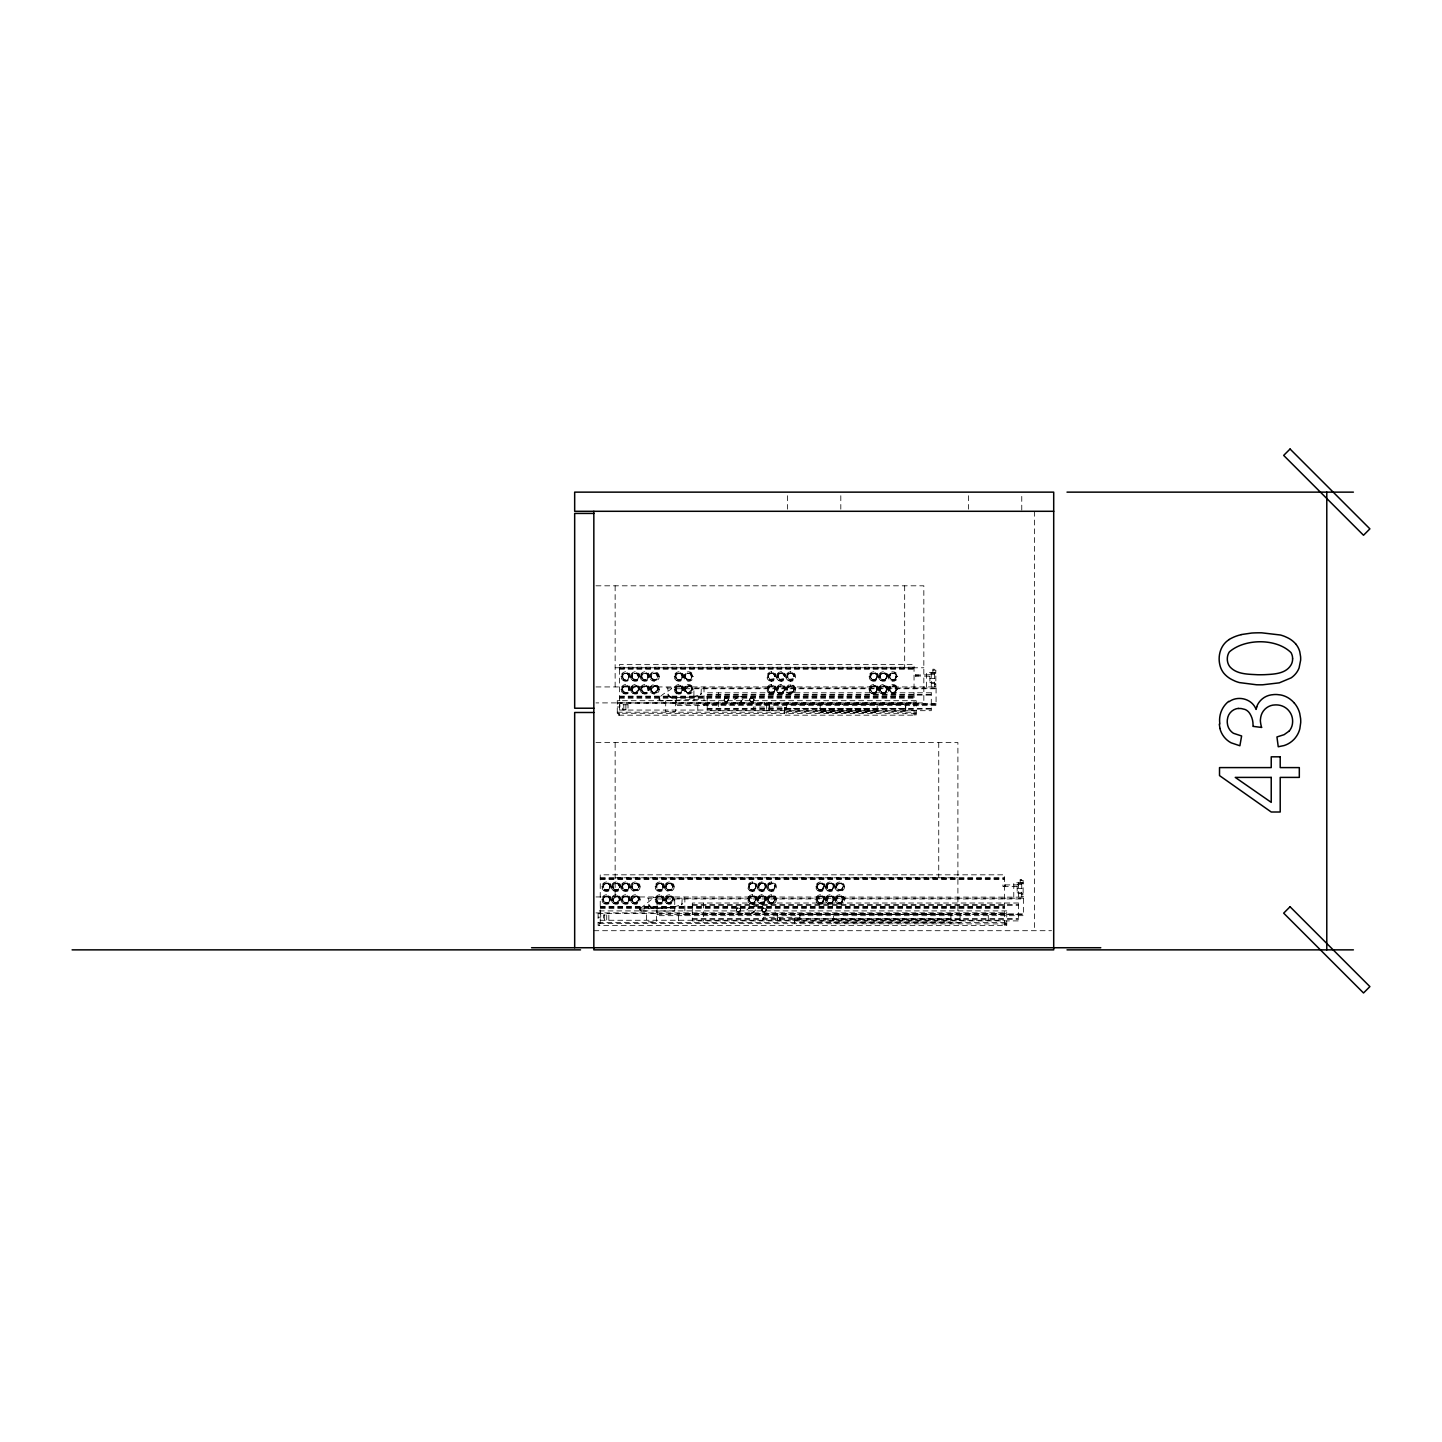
<?xml version="1.0" encoding="UTF-8"?>
<svg xmlns="http://www.w3.org/2000/svg" width="1442" height="1442" viewBox="0 0 1442 1442"><rect width="100%" height="100%" fill="white"/><g stroke="black" fill="none" stroke-linecap="round" stroke-linejoin="round"><path stroke-width="0.75" stroke-dasharray="5 3.75" d="M769.325 708.473L769.325 710.564L766.747 710.564L766.657 708.473M779.888 920.771L777.4 920.771L777.31 918.68M779.96 918.68L779.96 920.771L779.96 914.498M915.67 675.108L931.28 674.712M916.175 713.736L617.266 713.249M1002.947 884.919L1002.947 886.506M1006.75 923.943L598.106 923.475M693.908 696.846L699.406 696.648L699.406 699.19L660.815 700.884C653.659 697.477 671.81 689.817 671.395 688.699L671.395 687.203L676.226 687.203M1023.369 898.204L674.748 898.204L674.748 911.092L656.434 911.092L656.434 921.835L646.539 921.835L646.539 911.092L640.987 910.983L640.014 908.766L652.235 898.907L652.235 897.411L657.065 897.411M641.456 911.092C638.752 911.542 640.951 906.513 639.96 908.929M659.517 698.018C659.553 700.433 660.13 702.254 659.3 698.307M640.933 910.965L640.536 908.063L640.014 910.046L641.582 911.092L640.176 910.335M627.162 673.486L624.494 673.432L627.162 673.486L624.494 673.432L622.674 675.253C623.449 683.039 622.602 674.82 622.565 675.595M622.565 690.249C624.098 695.152 621.917 685.869 622.565 688.357M629 677.47L627.973 673.991L629 675.595M629 690.249C629.631 692.737 627.468 683.472 629 688.357M638.572 677.47L636.643 673.432L633.957 673.486L632.263 675.253C633.02 683.039 632.191 674.82 632.137 675.595M605.334 883.64L605.225 883.694A3.353 3.353 0 0 1 609.966 886.992A3.353 3.353 0 0 1 604.739 889.516A3.353 3.353 0 0 1 605.153 883.73L608.001 883.694L605.334 883.64L603.513 885.46C604.288 893.247 603.441 885.028 603.405 885.803M632.137 690.249C633.669 695.152 631.488 685.869 632.137 688.357M603.405 900.457C604.937 905.36 602.756 896.077 603.405 898.564M609.84 887.677C610.471 890.183 608.308 880.9 609.84 885.803M638.572 690.249C639.221 692.737 637.04 683.472 638.572 688.357M641.726 677.47C643.258 682.372 641.077 673.09 641.726 675.595M609.84 900.457C610.471 902.944 608.308 893.679 609.84 898.564M619.411 887.677C620.078 888.921 618.672 881.08 614.797 883.694L613.102 885.46C613.859 893.247 613.03 885.028 612.976 885.803M641.726 690.249C643.258 695.152 641.077 685.869 641.726 688.357M612.976 900.457C614.508 905.36 612.327 896.077 612.976 898.564M648.161 677.47C648.792 679.975 646.629 670.692 648.161 675.595M648.161 690.249C648.792 692.737 646.629 683.472 648.161 688.357M657.732 677.47L655.804 673.432L653.244 673.432L651.423 675.253C652.181 683.039 651.351 674.82 651.297 675.595M619.411 900.457C620.06 902.944 617.879 893.679 619.411 898.564M622.565 887.677C624.098 892.58 621.917 883.297 622.565 885.803M651.297 690.249C652.829 695.152 650.666 685.869 651.297 688.357M622.565 900.457C624.098 905.36 621.917 896.077 622.565 898.564M629 887.677C629.631 890.183 627.468 880.9 629 885.803M657.732 690.249C658.381 692.737 656.2 683.472 657.732 688.357M629 900.457C629.631 902.944 627.468 893.679 629 898.564M638.572 887.677C639.239 888.921 637.833 881.08 633.957 883.694L632.263 885.46C633.02 893.247 632.191 885.028 632.137 885.803M632.137 900.457C633.669 905.36 631.488 896.077 632.137 898.564M638.572 900.457C639.221 902.944 637.04 893.679 638.572 898.564M675.775 677.47C677.307 682.372 675.144 673.09 675.775 675.595M675.775 690.249C677.307 695.152 675.144 685.869 675.775 688.357M682.21 677.47C682.859 679.975 680.696 670.692 682.21 675.595M682.21 690.249C682.859 692.737 680.696 683.472 682.21 688.357M691.799 677.47L689.871 673.432L687.185 673.486L685.491 675.253C686.248 683.039 685.401 674.82 685.365 675.595M658.561 883.64L658.453 883.694A3.353 3.353 0 0 1 663.194 886.992A3.353 3.353 0 0 1 657.949 889.516A3.353 3.353 0 0 1 658.381 883.73L661.229 883.694L658.561 883.64L656.741 885.46C657.498 893.247 656.669 885.028 656.615 885.803M685.365 690.249C686.897 695.152 684.716 685.869 685.365 688.357M656.615 900.457C658.147 905.36 655.984 896.077 656.615 898.564M663.05 887.677C663.699 890.183 661.536 880.9 663.05 885.803M691.799 690.249C692.448 692.737 690.267 683.472 691.799 688.357M663.05 900.457C663.699 902.944 661.536 893.679 663.05 898.564M672.639 887.677C673.27 888.957 672.008 881.188 668.133 883.64L666.33 885.46C667.087 893.247 666.24 885.028 666.204 885.803M666.204 900.457C667.736 905.36 665.555 896.077 666.204 898.564M672.639 900.457C673.288 902.944 671.107 893.679 672.639 898.564M823.797 885.803L821.868 889.84L819.29 889.84L817.488 888.02C817.938 880.918 817.686 888.38 817.362 887.677M823.797 898.564L821.868 902.62L819.29 902.62L817.488 900.799C817.938 893.698 817.686 901.16 817.362 900.457M826.933 887.677C826.302 890.183 828.465 880.9 826.933 885.803M828.88 902.62L831.547 902.566L828.88 902.62L827.059 900.799C827.528 893.698 827.257 901.16 826.933 900.457M831.439 883.64L828.771 883.694A3.353 3.353 0 0 1 833.512 886.992A3.353 3.353 0 0 1 828.267 889.516A3.353 3.353 0 0 1 828.699 883.73C832.376 883.225 832.791 884.054 833.512 886.74L832.358 889.281L833.368 885.803M831.439 896.419L828.771 896.473A3.353 3.353 0 0 1 833.512 899.754A3.353 3.353 0 0 1 828.267 902.295A3.353 3.353 0 0 1 828.699 896.491C832.376 895.987 832.791 896.834 833.512 899.52L832.358 902.043L833.368 898.564M836.522 887.677C835.873 890.183 838.054 880.9 836.522 885.803M842.957 898.564L841.028 902.62L838.451 902.62L836.648 900.799C837.099 893.698 836.847 901.16 836.522 900.457M877.024 675.595C877.637 674.315 876.394 682.084 872.518 679.633L870.698 677.812C871.166 670.71 870.914 678.173 870.589 677.47M870.589 690.249C869.941 692.737 872.122 683.472 870.589 688.357M842.11 889.119L839.262 890.056L836.648 888.02C835.513 881.981 844.129 882.612 843.101 886.74L841.93 889.281L842.957 885.803M877.024 690.249C875.492 695.152 877.655 685.869 877.024 688.357M883.856 679.849C879.296 679.308 887.893 680.083 882.107 679.633L880.287 677.812C880.756 670.71 880.485 678.173 880.161 677.47M880.161 690.249C879.53 692.737 881.693 683.472 880.161 688.357M881.008 674.153L883.856 673.216L886.488 675.253C885.712 683.039 886.56 674.82 886.596 675.595M886.596 690.249C885.064 695.152 887.245 685.869 886.596 688.357M896.185 675.595C896.816 674.315 895.554 682.084 891.679 679.633L889.858 677.812C890.327 670.71 890.075 678.173 889.75 677.47M889.75 690.249C889.101 692.737 891.282 683.472 889.75 688.357M896.185 690.249C894.653 695.152 896.816 685.869 896.185 688.357M659.066 699.352L659.697 697.856L660.021 700.722M624.494 692.394C631.073 692.989 619.862 692.863 622.674 688.014L624.494 686.212L627.162 686.248M627.054 686.212L628.874 688.014L628.874 690.592L627.054 692.394L624.386 692.358M632.011 689.312L635.363 685.959L637.725 686.933L638.716 689.312L635.363 692.665L632.984 691.673L632.011 689.312L629.127 689.312A3.353 3.353 0 0 1 624.098 692.214A3.353 3.353 0 0 1 624.098 686.392A3.353 3.353 0 0 1 629.127 689.312M643.655 679.633C650.234 680.227 639.022 680.101 641.834 675.253L643.655 673.432L646.322 673.486M643.655 692.394C650.234 692.989 639.022 692.863 641.834 688.014L643.655 686.212L646.322 686.248M605.334 902.62C612.039 903.215 600.575 903.071 603.513 898.24L605.334 896.419L608.001 896.473L605.225 896.473A3.353 3.353 0 0 0 604.739 902.295A3.353 3.353 0 0 0 609.966 899.754A3.353 3.353 0 0 0 605.153 896.491L605.334 896.419M646.214 673.432L648.035 675.253L648.035 677.812L646.214 679.633L643.547 679.579M646.214 686.212L648.035 688.014L648.035 690.592L646.214 692.394L643.547 692.358M607.893 883.64L609.714 885.46L609.714 888.02L607.893 889.84L605.225 889.786L607.893 889.84M651.171 689.312L654.524 685.959L656.885 686.933L657.876 689.312L654.524 692.665L652.144 691.673L651.171 689.312L648.287 689.312A3.353 3.353 0 0 1 643.258 692.214A3.353 3.353 0 0 1 643.258 686.392A3.353 3.353 0 0 1 648.287 689.312M607.893 896.419L609.966 899.52L607.893 902.62M612.85 899.52L616.203 896.167L618.564 897.14L619.555 899.52L616.203 902.872L613.823 901.881L612.85 899.52L609.966 899.52M619.411 885.803L618.384 884.198L619.555 886.74L617.482 889.84L613.823 889.119M624.494 889.84C631.199 890.435 619.736 890.309 622.674 885.46L624.494 883.64L627.162 883.694L624.386 883.694A3.353 3.353 0 0 0 623.899 889.516A3.353 3.353 0 0 0 629.127 886.992A3.353 3.353 0 0 0 624.314 883.73L627.162 883.694M624.494 902.62C631.073 903.215 619.862 903.089 622.674 898.24L624.494 896.419L627.162 896.473L624.386 896.473A3.353 3.353 0 0 0 623.899 902.295A3.353 3.353 0 0 0 629.127 899.754A3.353 3.353 0 0 0 624.314 896.491L627.162 896.473M627.054 883.64L629.127 886.74L627.054 889.84M627.054 896.419L628.874 898.24L628.874 900.799L627.054 902.62L624.386 902.566M677.722 679.633C684.283 680.227 673.09 680.101 675.901 675.253L677.722 673.432L680.39 673.486L677.614 673.486A3.353 3.353 0 0 0 677.109 679.308A3.353 3.353 0 0 0 682.354 676.785A3.353 3.353 0 0 0 677.542 673.504L680.39 673.486M632.011 899.52L635.363 896.167L637.725 897.14L638.716 899.52L635.363 902.872L632.984 901.881L632.011 899.52L629.127 899.52M677.722 692.394C684.283 692.989 673.09 692.863 675.901 688.014L677.722 686.212L680.39 686.248L677.614 686.248A3.353 3.353 0 0 0 677.109 692.07A3.353 3.353 0 0 0 682.354 689.546A3.353 3.353 0 0 0 677.542 686.284L680.39 686.248M638.572 885.803L637.544 884.198L638.716 886.74L636.643 889.84L632.984 889.119M680.282 673.432L682.102 675.253L682.102 677.812L680.282 679.633L677.614 679.579M680.282 686.212L682.102 688.014L682.102 690.592L680.282 692.394L677.614 692.358M685.22 689.312L688.573 685.959L690.952 686.933L691.944 689.312L688.573 692.665L686.212 691.673L685.22 689.312L682.354 689.312M658.561 902.62C665.249 903.215 653.803 903.071 656.741 898.24L658.561 896.419L661.229 896.473L658.453 896.473A3.353 3.353 0 0 0 657.949 902.295A3.353 3.353 0 0 0 663.194 899.754A3.353 3.353 0 0 0 658.381 896.491L658.561 896.419M661.121 883.64L662.941 885.46L662.941 888.02L661.121 889.84L658.453 889.786L661.121 889.84M661.121 896.419L663.194 899.52L661.121 902.62M666.06 899.52L669.412 896.167L671.792 897.14L672.783 899.52L669.412 902.872L667.051 901.881L666.06 899.52L663.194 899.52M672.639 885.803L671.612 884.198L672.783 886.74L670.71 889.84L667.051 889.119M818.209 884.379L820.57 883.387L822.949 884.379L823.941 886.74L822.949 889.119M818.209 897.14L820.57 896.167L822.949 897.14L823.941 899.52L822.949 901.881M828.88 889.84L831.547 889.786L828.88 889.84L827.059 888.02L827.059 885.46L828.88 883.64M870.445 689.312L871.437 686.933L873.798 685.959L877.151 689.312L876.177 691.673L873.798 692.665L869.021 689.312M871.437 674.153L875.078 673.432L876.898 675.253L876.177 678.894M882.901 692.629C881.206 691.944 887.136 692.971 882.107 692.394L880.287 690.592C877.349 685.743 888.795 685.617 882.107 686.212M837.369 897.14L839.731 896.167L842.11 897.14L843.101 899.52L842.11 901.881M884.667 686.212L886.74 689.312L884.667 692.394M891.679 692.394L889.858 690.592C888.164 686.716 894.437 683.923 896.059 688.014C899.195 692.755 887.407 693.079 894.364 692.358M892.49 673.216C896.978 673.702 888.488 672.981 894.238 673.432L896.059 675.253L895.338 678.894M725.11 697.928C729.814 698.541 726.209 696.594 724.299 698.901L724.767 701.209L727.417 701.497M724.767 701.209L727.074 701.677L728.39 699.712L727.777 698.198M750.669 697.928C755.356 698.541 751.769 696.594 749.84 698.901L750.309 701.209L752.958 701.497M750.309 701.209L752.634 701.677L753.95 699.712L753.319 698.198M768.568 687.906L768.514 690.592C768.694 694.99 776.859 690.376 772.552 692.52M740.106 908.532L737.691 907.955L736.375 909.92L737.349 911.705L739.656 911.705M784.25 690.7L784.286 688.014C784.106 683.634 775.958 688.231 780.248 686.086M737.006 911.434L739.313 911.885L740.629 909.92L739.313 907.955L737.349 908.136M749.407 885.352L749.353 888.02C749.534 892.418 757.699 887.821 753.391 889.966M749.407 898.114L749.353 900.799L751.174 902.62L754.977 901.719L753.391 902.728M755.5 888.128L755.554 885.46C755.374 881.062 747.208 885.658 751.498 883.531M758.979 885.352L758.943 888.02C759.105 892.418 767.27 887.821 762.98 889.966M765.089 888.128L765.125 885.46C764.945 881.062 756.798 885.658 761.088 883.531M762.548 911.434L764.873 911.885C768.496 910.208 763.773 905.468 762.079 909.109L762.548 911.434L765.197 911.705M768.568 885.352L768.514 888.02C768.694 892.418 776.859 887.821 772.552 889.966M768.568 898.114L768.514 900.799L770.334 902.62L774.138 901.719L772.552 902.728M766.026 910.731L766.026 909.109M639.924 909.704L640.068 908.658M724.335 698.829L724.335 700.596M728.228 700.524L728.228 698.901M749.876 698.829L749.876 700.596M753.787 700.524L753.787 698.901M736.574 909.037L736.574 910.803M740.467 910.731L740.467 909.109M762.115 909.037L762.115 910.803M627.054 673.432L629.127 676.532C626.946 681.868 626.333 679.272 624.386 679.579M638.572 675.595L637.544 673.991L638.716 676.532L636.643 679.633L632.984 678.894M657.732 675.595L656.723 673.991L657.876 676.532L655.804 679.633L652.144 678.894M691.799 675.595L690.772 673.991L691.944 676.532L689.871 679.633L686.212 678.894M870.589 675.595L871.599 673.991M877.024 677.47L875.997 679.074M880.161 675.595L881.188 673.991M886.596 677.47L885.586 679.074M889.75 675.595L890.759 673.991M896.185 677.47L895.158 679.074M817.362 885.803L818.389 884.198M817.362 898.564L818.389 896.978M823.797 887.677L822.769 889.281M823.797 900.457L822.769 902.043M826.933 898.564L827.96 896.978M833.368 887.677L832.358 889.281M833.368 900.457L832.358 902.043M836.522 898.564L837.55 896.978M842.957 887.677L841.93 889.281M842.957 900.457L841.93 902.043M738.484 696.558L734.591 699.694L733.275 703.57M739.602 702.849L745.262 696.648L737.943 696.702M750.723 906.784L746.83 909.902L745.514 913.777M753.733 911.975L752.868 912.678L755.716 909.938L757.05 906.063L750.399 906.856M768.514 688.014C768.442 685.166 774.534 686.482 772.552 686.086M784.286 690.592L782.141 692.52L779.383 692.124A3.353 3.353 0 0 1 779.617 686.338A3.353 3.353 0 0 1 784.538 689.42A3.353 3.353 0 0 1 779.419 692.142L780.248 692.52M749.353 885.46C749.245 882.612 755.5 884.036 753.391 883.531M755.554 888.02L753.733 889.84L750.633 889.57A3.353 3.353 0 0 1 750.885 883.784A3.353 3.353 0 0 1 755.806 886.866A3.353 3.353 0 0 1 750.669 889.588L751.498 889.966M749.353 898.24C749.281 895.374 755.374 896.708 753.391 896.293M758.943 885.46C758.834 882.612 765.089 884.036 762.98 883.531M765.125 888.02L763.323 889.84L760.222 889.57A3.353 3.353 0 0 1 760.457 883.784A3.353 3.353 0 0 1 765.378 886.866A3.353 3.353 0 0 1 760.258 889.588L761.088 889.966M768.514 885.46C768.442 882.612 774.534 883.928 772.552 883.531M768.514 898.24C768.442 895.374 774.534 896.708 772.552 896.293M640.536 908.063L640.789 909.091L674.748 907.595M753.553 912.155L751.841 913.056M1021.747 896.852L1023.135 896.852M890.597 674.153L891.679 673.432M884.667 679.633L885.748 678.894M831.439 889.84L832.539 889.119M827.78 897.14L828.88 896.419M831.439 902.62L832.539 901.881M736.826 703.57L737.98 702.903M749.065 913.777L752.382 912.93M762.908 908.136L765.558 908.424M770.659 673.306C765.828 674.856 775.021 672.657 772.552 673.306M780.248 673.306C775.417 674.856 784.592 672.657 782.141 673.306M772.552 679.741L774.138 678.731L769.794 679.344A3.353 3.353 0 0 1 770.046 673.576A3.353 3.353 0 0 1 774.967 676.659C773.435 671.954 778.085 680.173 770.334 679.633L768.262 676.532L768.568 675.144L768.568 677.92L768.514 675.253L770.334 673.432L772.894 673.432L774.967 676.532A3.353 3.353 0 0 1 769.83 679.38L770.659 679.741M789.819 673.306C785.007 674.856 794.182 672.657 791.712 673.306M782.141 679.741L783.727 678.731L779.383 679.344A3.353 3.353 0 0 1 779.617 673.576A3.353 3.353 0 0 1 784.538 676.659C783.006 671.954 787.674 680.173 779.906 679.633L777.833 676.532L778.139 675.144L778.139 677.92L778.103 675.253L779.906 673.432L782.483 673.432L784.538 676.532A3.353 3.353 0 0 1 779.419 679.38L780.248 679.741M770.659 686.086L769.073 687.113L772.894 686.212L774.931 689.781L774.66 690.7L774.66 687.906L773.975 691.673L769.794 692.124A3.353 3.353 0 0 1 770.046 686.338A3.353 3.353 0 0 1 774.967 689.42A3.353 3.353 0 0 1 769.83 692.142L770.659 692.52M791.712 679.741L793.298 678.731L788.954 679.344A3.353 3.353 0 0 1 789.207 673.576A3.353 3.353 0 0 1 794.127 676.659C792.595 671.954 797.246 680.173 789.495 679.633L787.422 676.532L787.729 675.144L787.729 677.92L787.674 675.253L789.495 673.432L792.055 673.432L794.127 676.532A3.353 3.353 0 0 1 788.99 679.38L789.819 679.741M789.819 686.086C785.007 687.636 794.182 685.419 791.712 686.086M782.141 692.52L783.727 691.493L781.185 692.665L778.103 690.592C777.472 689.925 777.833 685.383 782.141 686.086M791.712 692.52L793.298 691.493L788.954 692.124A3.353 3.353 0 0 1 789.207 686.338A3.353 3.353 0 0 1 794.127 689.42A3.353 3.353 0 0 1 788.99 692.142L789.819 692.52M770.659 883.531L769.073 884.541L772.894 883.64L774.931 887.227L774.66 888.128L774.66 885.352L773.975 889.119L769.794 889.57A3.353 3.353 0 0 1 770.046 883.784A3.353 3.353 0 0 1 774.967 886.866A3.353 3.353 0 0 1 769.83 889.588L770.659 889.966M751.498 896.293L749.912 897.321L753.733 896.419L755.77 899.988L753.733 902.62L750.633 902.332A3.353 3.353 0 0 1 750.885 896.545A3.353 3.353 0 0 1 755.806 899.646A3.353 3.353 0 0 1 750.669 902.35L751.498 902.728M761.088 896.293C756.257 897.843 765.432 895.626 762.98 896.293M770.659 896.293L769.073 897.321L772.894 896.419L774.931 899.988L772.894 902.62L769.794 902.332A3.353 3.353 0 0 1 770.046 896.545A3.353 3.353 0 0 1 774.967 899.646A3.353 3.353 0 0 1 769.83 902.35L770.659 902.728M762.98 902.728L764.566 901.719L760.222 902.332A3.353 3.353 0 0 1 760.457 896.545A3.353 3.353 0 0 1 765.378 899.646A3.353 3.353 0 0 1 760.258 902.35L761.088 902.728M636.643 679.633L633.957 679.579L635.832 679.849M653.118 673.486L655.912 673.486L654.037 673.216M687.185 686.248L689.979 686.248L688.104 685.977M872.41 673.486L875.204 673.486L873.329 673.216M881.999 673.486L884.667 673.432M872.41 686.248L875.204 686.248L873.329 685.977M875.078 692.394L872.41 692.358L873.329 692.629M891.679 686.212L894.364 686.248L892.49 685.977M617.482 889.84L614.797 889.786L616.671 890.056M614.797 896.473L617.591 896.473L615.716 896.203M636.643 889.84L633.957 889.786L635.832 890.056M617.482 902.62L614.797 902.566L616.671 902.836M667.952 883.73A3.353 3.353 0 0 1 672.765 886.992A3.353 3.353 0 0 1 667.538 889.516A3.353 3.353 0 0 1 667.952 883.73L670.818 883.694L668.944 883.423M670.71 889.84L668.025 889.786L669.899 890.056M667.952 896.491A3.353 3.353 0 0 1 672.765 899.754A3.353 3.353 0 0 1 667.538 902.295A3.353 3.353 0 0 1 667.952 896.491L670.818 896.473L668.944 896.203M670.71 902.62L668.025 902.566L669.899 902.836M819.182 883.694L821.976 883.694L820.101 883.423M838.271 883.73A3.353 3.353 0 0 1 843.083 886.992A3.353 3.353 0 0 1 837.856 889.516A3.353 3.353 0 0 1 838.271 883.73L841.137 883.694L839.262 883.423M819.182 896.473L821.976 896.473L820.101 896.203M838.271 896.491A3.353 3.353 0 0 1 843.083 899.754A3.353 3.353 0 0 1 837.856 902.295A3.353 3.353 0 0 1 838.271 896.491L841.137 896.473L839.262 896.203M740.125 702.705L739.043 702.903A3.19 3.19 0 0 0 741.801 701.299M875.204 679.579L872.41 679.579L874.285 679.849M894.364 679.579L891.679 679.633M821.976 889.786L819.182 889.786L821.057 890.056M841.137 889.786L838.343 889.786L840.217 890.056M821.976 902.566L819.182 902.566L821.057 902.836M841.137 902.566L838.343 902.566L840.217 902.836M790.775 685.959C784.646 689.564 788.558 688.537 787.674 690.592L789.495 692.394L792.055 692.394L793.875 690.592L793.821 687.906L793.821 690.7L793.875 688.014L790.775 685.959L790.775 684.517M762.025 896.167C755.914 899.772 759.826 898.745 758.943 900.799L760.745 902.62L763.323 902.62L765.125 900.799L765.089 898.114L765.089 900.908L765.125 898.24L762.025 896.167L762.025 894.743M1021.747 880.413L1023.135 880.413L1023.135 896.87M785.584 707.589L784.52 707.625L786.647 707.625M786.647 709.68L784.52 709.68M799.95 919.888L794.524 919.888M846.202 704.471L905.774 704.237L786.647 704.237M848.671 712.582L820.192 712.672L877.151 712.672M875.438 914.679L950.909 914.444L799.95 914.444M820.192 709.248L877.151 709.248M595.979 585.812L923.835 585.812L923.835 702.903L595.979 702.903M619.393 667.213L914.048 667.213M615.139 667.772L923.835 667.772M619.393 668.187L914.048 668.187M619.393 668.601L914.048 668.601M619.393 669.25L914.048 669.25M932.884 670.224L935.84 670.169L935.84 686.662L934.47 686.662M934.47 672.296L935.84 672.296M934.47 672.567L926.503 672.567L926.503 686.933M882.901 673.216L884.775 673.486M935.84 673.36L929.892 673.36L929.892 683.472L935.84 683.472M929.892 674.243L934.47 674.243M915.67 675.901L931.28 676.298M620.997 676.532L622.421 676.532M629.127 676.532A3.353 3.353 0 0 0 624.098 673.63A3.353 3.353 0 0 0 624.098 679.434A3.353 3.353 0 0 0 629.127 676.532L632.011 676.532M638.716 676.532A3.353 3.353 0 0 0 633.687 673.63A3.353 3.353 0 0 0 633.687 679.434A3.353 3.353 0 0 0 638.716 676.532L641.582 676.532M648.287 676.532A3.353 3.353 0 0 0 643.258 673.63A3.353 3.353 0 0 0 643.258 679.434A3.353 3.353 0 0 0 648.287 676.532L651.171 676.532M657.876 676.532L659.3 676.532A4.777 4.777 0 0 1 652.126 680.678A4.777 4.777 0 0 1 652.126 672.387A4.777 4.777 0 0 1 659.3 676.532M674.225 676.532L675.649 676.532M682.354 676.532L685.22 676.532M691.944 676.532A3.353 3.353 0 0 0 686.897 673.63A3.353 3.353 0 0 0 686.897 679.434A3.353 3.353 0 0 0 691.944 676.532L693.368 676.532A4.777 4.777 0 0 0 686.194 672.387A4.777 4.777 0 0 0 686.194 680.678A4.777 4.777 0 0 0 693.368 676.532M869.021 676.532L870.445 676.532M877.151 676.532A3.353 3.353 0 0 0 872.122 673.63A3.353 3.353 0 0 0 872.122 679.434A3.353 3.353 0 0 0 877.151 676.532L880.035 676.532M886.74 676.532A3.353 3.353 0 0 0 881.711 673.63A3.353 3.353 0 0 0 881.711 679.434A3.353 3.353 0 0 0 886.74 676.532L889.606 676.532M896.311 676.532A3.353 3.353 0 0 0 891.282 673.63A3.353 3.353 0 0 0 891.282 679.434A3.353 3.353 0 0 0 896.311 676.532L897.735 676.532A4.795 4.795 0 0 0 890.723 672.296A4.795 4.795 0 0 0 890.417 680.588A4.795 4.795 0 0 0 897.753 676.713M929.892 678.425L935.84 678.425M893.445 679.849L891.571 679.579M929.892 682.607L934.47 682.607M934.47 684.535L935.84 684.535M882.901 685.977L884.775 686.248M595.979 686.933L936.074 686.933L936.074 705.462L676.226 705.462L676.226 686.933M671.395 687.996L666.763 687.996L666.763 686.933M936.074 687.996L693.908 687.996L693.908 700.884M676.226 688.753L936.074 688.753M620.979 689.312L622.421 689.312M638.716 689.312A3.353 3.353 0 0 0 633.687 686.392A3.353 3.353 0 0 0 633.687 692.214A3.353 3.353 0 0 0 638.716 689.312L641.582 689.312M657.876 689.312L659.3 689.312A4.795 4.795 0 0 1 652.126 693.458A4.795 4.795 0 0 1 652.126 685.148A4.795 4.795 0 0 1 659.3 689.312M674.207 689.312L675.649 689.312M691.944 689.312A3.353 3.353 0 0 0 686.897 686.392A3.353 3.353 0 0 0 686.897 692.214A3.353 3.353 0 0 0 691.944 689.312L693.368 689.312A4.777 4.777 0 0 0 686.194 685.166A4.777 4.777 0 0 0 686.194 693.44A4.777 4.777 0 0 0 693.368 689.312M775.652 689.312A4.038 4.038 0 0 0 769.595 685.797A4.038 4.038 0 0 0 769.595 692.809A4.038 4.038 0 0 0 775.652 689.312L777.148 689.312M785.241 689.312L786.737 689.312M794.812 689.312A4.038 4.038 0 0 0 788.756 685.797A4.038 4.038 0 0 0 788.756 692.809A4.038 4.038 0 0 0 794.812 689.312L795.569 689.312A4.795 4.795 0 0 0 788.377 685.148A4.795 4.795 0 0 0 788.377 693.458A4.795 4.795 0 0 0 795.569 689.312M877.151 689.312A3.353 3.353 0 0 0 872.122 686.392A3.353 3.353 0 0 0 872.122 692.214A3.353 3.353 0 0 0 877.151 689.312L880.035 689.312M886.74 689.312A3.353 3.353 0 0 0 881.711 686.392A3.353 3.353 0 0 0 881.711 692.214A3.353 3.353 0 0 0 886.74 689.312L889.606 689.312M896.311 689.312A3.353 3.353 0 0 0 891.282 686.392A3.353 3.353 0 0 0 891.282 692.214A3.353 3.353 0 0 0 896.311 689.312L897.753 689.312A4.795 4.795 0 0 1 890.561 693.458A4.795 4.795 0 0 1 890.561 685.148A4.795 4.795 0 0 1 897.753 689.312M707.211 694.395L931.28 694.395M707.211 695.134L931.28 695.134M619.393 696.162L914.048 696.162M619.393 696.81L914.048 696.81M619.393 697.225L914.048 697.225M667.97 694.738L672.08 697.892L692.124 697.045L701.01 694.341L701.353 687.996M619.393 698.198L914.048 698.198M617.266 702.615L916.175 702.615M617.266 703.354L916.175 703.354M704.02 703.642L936.074 703.642M676.226 704.147L936.074 704.147M704.02 704.399L936.074 704.399M617.266 706.977L619.916 706.977L619.916 700.704M707.211 708.364L931.28 708.364M784.52 708.653L905.774 708.653M707.211 709.122L931.28 709.122M619.393 710.059L914.048 710.059M820.192 710.96L877.151 710.96M786.647 711.627L905.774 711.627M617.266 712.186L916.175 712.186M595.979 742.576L957.903 742.576L957.903 912.894M600.232 877.421L1004.623 877.421M615.139 877.781L957.903 877.781M600.232 878.394L1004.623 878.394M600.232 878.809L1004.623 878.809M600.232 879.458L1004.623 879.458M1020.179 880.431L1021.747 880.431M1021.747 882.504L1023.135 882.504M1021.747 882.774L1013.78 882.774L1013.78 897.14M606.145 883.423L608.001 883.694M659.355 883.423L661.229 883.694M829.691 883.423L831.547 883.694M1023.135 883.567L1017.169 883.567L1017.169 893.679L1023.135 893.679M1017.169 884.451L1021.747 884.451M1018.575 884.919L1002.983 884.919L1002.983 886.506L1018.575 886.506M601.837 886.74L603.261 886.74M609.966 886.74L612.85 886.74M619.555 886.74L622.421 886.74M629.127 886.74L632.011 886.74M638.716 886.74L640.14 886.74A4.795 4.795 0 0 0 633.11 882.504A4.795 4.795 0 0 0 632.804 890.795A4.795 4.795 0 0 0 640.14 886.92M655.065 886.74L656.489 886.74M663.194 886.74L666.06 886.74M672.783 886.74L674.207 886.74A4.795 4.795 0 0 0 667.177 882.504A4.795 4.795 0 0 0 666.871 890.795A4.795 4.795 0 0 0 674.207 886.92M815.793 886.74L817.217 886.74M823.941 886.74L826.807 886.74M833.512 886.74L836.378 886.74M843.101 886.74L844.525 886.74A4.795 4.795 0 0 0 837.496 882.504A4.795 4.795 0 0 0 837.189 890.795A4.795 4.795 0 0 0 844.525 886.92M1017.169 888.633L1023.135 888.633M607.1 890.056L605.225 889.786M626.261 890.056L624.386 889.786M660.31 890.056L658.453 889.786M830.628 890.056L828.771 889.786M1017.169 892.814L1021.747 892.814M1021.747 894.743L1023.135 894.743M606.145 896.203L608.001 896.473M659.355 896.203L661.229 896.473M829.691 896.203L831.547 896.473M595.979 896.942L1023.369 897.14L1023.369 915.67L657.065 915.67L657.065 897.14M652.235 898.204L647.602 898.204L647.602 897.14M657.065 898.961L1023.369 898.961M601.819 899.52L603.261 899.52M619.555 899.52L622.421 899.52M638.716 899.52L640.14 899.52M655.047 899.52L656.489 899.52M672.783 899.52L674.207 899.52M756.491 899.52L757.987 899.52M766.081 899.52L767.577 899.52M775.652 899.52L776.409 899.52A4.795 4.795 0 0 0 769.217 895.356A4.795 4.795 0 0 0 769.217 903.665A4.795 4.795 0 0 0 776.409 899.52M815.793 899.52L817.217 899.52M823.941 899.52L826.807 899.52M833.512 899.52L836.378 899.52M843.101 899.52L844.525 899.52M607.1 902.836L605.225 902.566M660.31 902.836L658.453 902.566M830.628 902.836L828.771 902.566M692.304 904.603L1018.575 904.603M692.304 905.342L1018.575 905.342M600.232 906.369L1004.623 906.369M600.232 907.018L1004.623 907.018M600.232 907.433L1004.623 907.433M648.81 904.963L652.92 908.118L672.963 907.252L681.85 904.549L682.192 898.204M600.232 908.406L1004.623 908.406M595.979 912.894L1006.75 912.822M598.106 913.561L1006.75 913.561M684.86 913.867L1023.369 913.867M657.065 914.354L1023.369 914.354M684.86 914.607L1023.369 914.607M598.106 917.184L600.755 917.184L600.755 910.911M692.304 918.572L1018.575 918.572M794.524 918.86L950.909 918.86M692.304 919.329L1018.575 919.329M833.404 919.473L960.066 919.473M600.232 920.266L1004.623 920.266M799.95 921.835L950.909 921.835M598.106 922.393L1006.75 922.393M960.066 922.898L833.404 922.898M593.834 930.703L1051.578 930.703M799.95 917.833L794.524 917.833L797.228 917.887M891.571 692.358L892.49 692.629M670.981 697.748L668.151 695.278L667.826 687.996M651.82 907.973L648.99 905.486L648.666 898.204M660.094 700.758L659.048 699.19M623.413 678.894L624.494 679.633M657.462 889.119L658.561 889.84M604.252 889.119L605.334 889.84M640.392 910.587L639.888 909.397M1034.545 511.297L1034.545 930.703M1021.765 496.39L1021.765 511.297M1021.747 897.14L1021.747 879.476L1020.179 879.368L1020.179 882.774M1018.575 882.774L1018.575 897.14M1005.687 923.475L1005.687 925.385M1005.434 884.919L1005.434 886.506M1004.623 925.385L1004.623 874.825L600.232 874.825L600.232 925.385M1004.263 884.919L1004.263 886.506M988.275 915.688L988.275 923.475M968.537 495.724L968.537 509.17M960.066 915.688L960.066 923.475M950.909 914.372L950.909 923.475M938.742 742.576L938.742 877.781M934.47 686.933L934.47 669.268L932.884 669.16L932.884 672.567M931.28 672.567L931.28 686.933M918.139 674.712L918.139 676.298M916.986 674.712L916.986 676.298M915.886 674.712L915.886 676.298M915.706 674.712L915.706 676.298M915.111 713.249L915.111 715.178M914.048 715.178L914.048 664.6L619.393 664.6L619.393 715.178M905.774 704.147L905.774 713.249M905.36 705.48L905.36 713.249M904.675 585.812L904.675 667.772M877.151 705.48L877.151 713.249M840.812 495.724L840.812 509.17M833.404 915.688L833.404 923.475M820.192 705.48L820.192 713.249M799.95 914.372L799.95 923.475M794.524 923.475L794.524 917.292L763.269 917.292L763.269 923.475M790.775 671.738L790.775 673.18M790.775 679.885L790.775 681.327M790.775 692.665L790.775 694.089M787.584 495.724L787.584 509.17M786.647 704.147L786.647 713.249M784.52 713.249L784.52 707.085L753.265 707.085L753.265 713.249M782.105 912.894L782.105 914.498M781.185 671.738L781.185 673.18M781.185 679.885L781.185 681.327M781.185 684.517L781.185 685.959M781.185 692.665L781.185 694.089M777.31 914.498L777.31 920.771M775.183 912.894L775.183 914.498M771.614 671.738L771.614 673.18M771.614 679.885L771.614 681.327M771.614 684.517L771.614 685.959M771.614 692.665L771.614 694.089M771.452 702.687L771.452 704.291M771.614 881.945L771.614 883.387M771.614 890.093L771.614 891.535M771.614 894.743L771.614 896.167M771.614 902.872L771.614 904.296M769.325 704.291L769.325 710.564M766.657 704.291L766.657 710.564M764.53 702.687L764.53 704.291M762.025 881.945L762.025 883.387M762.025 890.093L762.025 891.535M762.025 902.872L762.025 904.296M752.454 881.945L752.454 883.387M752.454 890.093L752.454 891.535M752.454 894.743L752.454 896.167M752.454 902.872L752.454 904.296M718.386 692.809L718.386 710.69M704.02 686.933L704.02 705.462M703.48 903.016L703.48 920.897M697.784 705.48L697.784 713.249M684.86 897.14L684.86 915.67M678.623 915.688L678.623 923.475M675.595 700.884L675.595 711.627L665.699 711.627L665.699 700.884M625.882 704.741L625.882 709.843M623.809 704.741L623.809 709.843M618.33 713.249L618.33 715.178M615.139 585.812L615.139 686.933M615.139 742.576L615.139 896.942M608.848 920.068L608.848 914.949L603.495 914.949L603.495 920.068M606.721 914.949L606.721 920.068M604.649 914.949L604.649 920.068M599.169 923.475L599.169 925.385M754.04 911.524A3.19 3.19 0 0 1 751.282 913.11M748.506 908.316A3.19 3.19 0 0 1 751.282 906.73M652.92 908.118A4.254 4.254 0 0 1 648.666 903.846M736.267 698.108A3.19 3.19 0 0 1 739.043 696.522M672.08 697.892A4.254 4.254 0 0 1 667.826 693.638M682.192 903.773L681.435 904.783L682.192 903.773M701.353 693.548L700.596 694.575L701.353 693.548M755.806 899.52C755.572 903.593 755.482 895.194 755.806 899.52M774.967 899.52C774.733 903.593 774.642 895.194 774.967 899.52M634.065 673.432L636.751 673.486L634.065 673.432M634.065 686.212L636.751 686.248L634.065 686.212M655.912 679.579L653.118 679.579L655.804 679.633M636.751 692.358L633.957 692.358L636.643 692.394M653.244 686.212L655.912 686.248L653.244 686.212M687.293 673.432L689.979 673.486L687.293 673.432M655.912 692.358L653.118 692.358L655.804 692.394M689.979 679.579L687.185 679.579L689.871 679.633M689.979 692.358L687.185 692.358L689.871 692.394M614.905 883.64L617.591 883.694L614.905 883.64M634.065 883.64L636.751 883.694L634.065 883.64M634.065 896.419L636.751 896.473L634.065 896.419M636.751 902.566L633.957 902.566L636.643 902.62M931.28 692.809L707.211 692.809L707.211 710.69L931.28 710.69L931.28 692.863M916.175 700.704L617.266 700.704L617.266 715.178L916.175 715.178L916.175 700.704M628.009 704.741L622.656 704.741L622.656 709.843L628.009 709.843L628.009 704.741M1018.575 903.016L692.304 903.016L692.304 920.897L1018.575 920.897L1018.575 903.089M1006.75 910.911L598.106 910.911L598.106 925.385L1006.75 925.385L1006.75 910.911M762.926 911.723A2.127 2.127 0 0 0 766.189 909.992A2.127 2.127 0 0 0 763.052 908.045A2.127 2.127 0 0 0 762.926 911.723M737.367 911.723A2.127 2.127 0 0 0 740.629 909.992A2.127 2.127 0 0 0 737.511 908.045A2.127 2.127 0 0 0 737.367 911.723M818.425 890.165A4.038 4.038 0 0 0 824.626 886.884A4.038 4.038 0 0 0 818.677 883.171A4.038 4.038 0 0 0 818.425 890.165M818.029 890.795A4.795 4.795 0 0 0 825.365 886.92A4.795 4.795 0 0 0 818.335 882.504A4.795 4.795 0 0 0 818.029 890.795M828.014 890.165A4.038 4.038 0 0 0 834.197 886.884A4.038 4.038 0 0 0 828.267 883.171A4.038 4.038 0 0 0 828.014 890.165M827.618 890.795A4.795 4.795 0 0 0 834.954 886.92A4.795 4.795 0 0 0 827.924 882.504A4.795 4.795 0 0 0 827.618 890.795M837.586 890.165A4.038 4.038 0 0 0 843.786 886.884A4.038 4.038 0 0 0 837.838 883.171A4.038 4.038 0 0 0 837.586 890.165M837.46 902.854A4.038 4.038 0 0 0 843.768 899.808A4.038 4.038 0 0 0 837.982 895.879A4.038 4.038 0 0 0 837.46 902.854M837.063 903.467A4.777 4.777 0 0 0 844.507 899.862A4.777 4.777 0 0 0 837.658 895.212A4.777 4.777 0 0 0 837.063 903.467M827.762 903.665A4.795 4.795 0 0 0 834.954 899.52A4.795 4.795 0 0 0 827.762 895.356A4.795 4.795 0 0 0 827.762 903.665M827.888 902.854A4.038 4.038 0 0 0 834.197 899.808A4.038 4.038 0 0 0 828.393 895.879A4.038 4.038 0 0 0 827.888 902.854M818.173 903.665A4.795 4.795 0 0 0 825.365 899.52A4.795 4.795 0 0 0 818.173 895.356A4.795 4.795 0 0 0 818.173 903.665M818.299 902.854A4.038 4.038 0 0 0 824.608 899.808A4.038 4.038 0 0 0 818.822 895.879A4.038 4.038 0 0 0 818.299 902.854M818.695 902.295A3.353 3.353 0 0 0 823.923 899.754A3.353 3.353 0 0 0 819.11 896.491A3.353 3.353 0 0 0 818.695 902.295M818.695 889.516A3.353 3.353 0 0 0 823.923 886.992A3.353 3.353 0 0 0 819.11 883.73A3.353 3.353 0 0 0 818.695 889.516M750.309 890.165A4.038 4.038 0 0 0 756.491 886.884A4.038 4.038 0 0 0 750.561 883.171A4.038 4.038 0 0 0 750.309 890.165M749.912 890.795A4.795 4.795 0 0 0 757.23 886.92A4.795 4.795 0 0 0 750.219 882.504A4.795 4.795 0 0 0 749.912 890.795M759.88 890.165A4.038 4.038 0 0 0 766.081 886.884A4.038 4.038 0 0 0 760.132 883.171A4.038 4.038 0 0 0 759.88 890.165M759.501 890.795A4.777 4.777 0 0 0 766.802 886.92A4.777 4.777 0 0 0 759.79 882.522A4.777 4.777 0 0 0 759.501 890.795M769.469 890.165A4.038 4.038 0 0 0 775.652 886.884A4.038 4.038 0 0 0 769.722 883.171A4.038 4.038 0 0 0 769.469 890.165M769.073 890.795A4.777 4.777 0 0 0 776.391 886.92A4.777 4.777 0 0 0 769.379 882.522A4.777 4.777 0 0 0 769.073 890.795M750.182 902.854A4.038 4.038 0 0 0 756.491 899.808A4.038 4.038 0 0 0 750.687 895.879A4.038 4.038 0 0 0 750.182 902.854M749.912 903.557A4.777 4.777 0 0 0 757.23 899.682A4.777 4.777 0 0 0 750.219 895.284A4.777 4.777 0 0 0 749.912 903.557M759.754 902.854A4.038 4.038 0 0 0 766.062 899.808A4.038 4.038 0 0 0 760.276 895.879A4.038 4.038 0 0 0 759.754 902.854M759.501 903.557A4.777 4.777 0 0 0 766.802 899.682A4.777 4.777 0 0 0 759.79 895.284A4.777 4.777 0 0 0 759.501 903.557M769.343 902.854A4.038 4.038 0 0 0 775.652 899.808A4.038 4.038 0 0 0 769.848 895.879A4.038 4.038 0 0 0 769.343 902.854M604.468 890.165A4.038 4.038 0 0 0 610.651 886.884A4.038 4.038 0 0 0 604.721 883.171A4.038 4.038 0 0 0 604.468 890.165M604.072 890.795A4.795 4.795 0 0 0 611.408 886.92A4.795 4.795 0 0 0 604.378 882.504A4.795 4.795 0 0 0 604.072 890.795M614.04 890.165A4.038 4.038 0 0 0 620.24 886.884A4.038 4.038 0 0 0 614.31 883.171A4.038 4.038 0 0 0 614.04 890.165M613.643 890.795A4.795 4.795 0 0 0 620.979 886.92A4.795 4.795 0 0 0 613.95 882.504A4.795 4.795 0 0 0 613.643 890.795M623.629 890.165A4.038 4.038 0 0 0 629.812 886.884A4.038 4.038 0 0 0 623.881 883.171A4.038 4.038 0 0 0 623.629 890.165M623.232 890.795A4.795 4.795 0 0 0 630.569 886.92A4.795 4.795 0 0 0 623.539 882.504A4.795 4.795 0 0 0 623.232 890.795M633.2 890.165A4.038 4.038 0 0 0 639.401 886.884A4.038 4.038 0 0 0 633.471 883.171A4.038 4.038 0 0 0 633.2 890.165M657.696 890.165A4.038 4.038 0 0 0 663.879 886.884A4.038 4.038 0 0 0 657.949 883.171A4.038 4.038 0 0 0 657.696 890.165M657.3 890.795A4.795 4.795 0 0 0 664.636 886.92A4.795 4.795 0 0 0 657.606 882.504A4.795 4.795 0 0 0 657.3 890.795M667.267 890.165A4.038 4.038 0 0 0 673.468 886.884A4.038 4.038 0 0 0 667.52 883.171A4.038 4.038 0 0 0 667.267 890.165M667.141 902.854A4.038 4.038 0 0 0 673.45 899.808A4.038 4.038 0 0 0 667.664 895.879A4.038 4.038 0 0 0 667.141 902.854M666.727 903.467A4.777 4.777 0 0 0 674.189 899.862A4.777 4.777 0 0 0 667.34 895.212A4.777 4.777 0 0 0 666.727 903.467M657.444 903.665A4.795 4.795 0 0 0 664.636 899.52A4.795 4.795 0 0 0 657.444 895.356A4.795 4.795 0 0 0 657.444 903.665M657.57 902.854A4.038 4.038 0 0 0 663.879 899.808A4.038 4.038 0 0 0 658.075 895.879A4.038 4.038 0 0 0 657.57 902.854M633.092 902.854A4.038 4.038 0 0 0 639.383 899.808A4.038 4.038 0 0 0 633.597 895.879A4.038 4.038 0 0 0 633.092 902.854M632.678 903.467A4.777 4.777 0 0 0 640.122 899.862A4.777 4.777 0 0 0 633.272 895.212A4.777 4.777 0 0 0 632.678 903.467M623.377 903.665A4.795 4.795 0 0 0 630.569 899.52A4.795 4.795 0 0 0 623.377 895.356A4.795 4.795 0 0 0 623.377 903.665M623.503 902.854A4.038 4.038 0 0 0 629.812 899.808A4.038 4.038 0 0 0 624.007 895.879A4.038 4.038 0 0 0 623.503 902.854M613.787 903.665A4.795 4.795 0 0 0 620.979 899.52A4.795 4.795 0 0 0 613.787 895.356A4.795 4.795 0 0 0 613.787 903.665M613.932 902.854A4.038 4.038 0 0 0 620.222 899.808A4.038 4.038 0 0 0 614.436 895.879A4.038 4.038 0 0 0 613.932 902.854M604.216 903.665A4.795 4.795 0 0 0 611.408 899.52A4.795 4.795 0 0 0 604.216 895.356A4.795 4.795 0 0 0 604.216 903.665M604.342 902.854A4.038 4.038 0 0 0 610.651 899.808A4.038 4.038 0 0 0 604.847 895.879A4.038 4.038 0 0 0 604.342 902.854M614.31 889.516A3.353 3.353 0 0 0 619.537 886.992A3.353 3.353 0 0 0 614.743 883.73A3.353 3.353 0 0 0 614.31 889.516M633.471 889.516A3.353 3.353 0 0 0 638.698 886.992A3.353 3.353 0 0 0 633.903 883.73A3.353 3.353 0 0 0 633.471 889.516M614.31 902.295A3.353 3.353 0 0 0 619.537 899.754A3.353 3.353 0 0 0 614.743 896.491A3.353 3.353 0 0 0 614.31 902.295M633.471 902.295A3.353 3.353 0 0 0 638.698 899.754A3.353 3.353 0 0 0 633.903 896.491A3.353 3.353 0 0 0 633.471 902.295M750.687 701.515A2.127 2.127 0 0 0 753.932 699.785A2.127 2.127 0 0 0 750.813 697.82A2.127 2.127 0 0 0 750.687 701.515M725.128 701.515A2.127 2.127 0 0 0 728.39 699.785A2.127 2.127 0 0 0 725.272 697.82A2.127 2.127 0 0 0 725.128 701.515M871.653 679.957A4.038 4.038 0 0 0 877.854 676.677A4.038 4.038 0 0 0 871.905 672.963A4.038 4.038 0 0 0 871.653 679.957M871.256 680.588A4.795 4.795 0 0 0 878.593 676.713A4.795 4.795 0 0 0 871.563 672.296A4.795 4.795 0 0 0 871.256 680.588M881.242 679.957A4.038 4.038 0 0 0 887.425 676.677A4.038 4.038 0 0 0 881.495 672.963A4.038 4.038 0 0 0 881.242 679.957M880.846 680.588A4.795 4.795 0 0 0 888.164 676.713A4.795 4.795 0 0 0 881.134 672.296A4.795 4.795 0 0 0 880.846 680.588M890.814 679.957A4.038 4.038 0 0 0 897.014 676.677A4.038 4.038 0 0 0 891.066 672.963A4.038 4.038 0 0 0 890.814 679.957M890.94 692.809A4.038 4.038 0 0 0 897.014 689.312A4.038 4.038 0 0 0 890.94 685.797A4.038 4.038 0 0 0 890.94 692.809M880.99 693.458A4.795 4.795 0 0 0 888.182 689.312A4.795 4.795 0 0 0 880.99 685.148A4.795 4.795 0 0 0 880.99 693.458M881.368 692.809A4.038 4.038 0 0 0 887.425 689.312A4.038 4.038 0 0 0 881.368 685.797A4.038 4.038 0 0 0 881.368 692.809M871.401 693.458A4.795 4.795 0 0 0 878.593 689.312A4.795 4.795 0 0 0 871.401 685.148A4.795 4.795 0 0 0 871.401 693.458M871.779 692.809A4.038 4.038 0 0 0 877.854 689.312A4.038 4.038 0 0 0 871.779 685.797A4.038 4.038 0 0 0 871.779 692.809M769.469 679.957A4.038 4.038 0 0 0 775.652 676.677A4.038 4.038 0 0 0 769.722 672.963A4.038 4.038 0 0 0 769.469 679.957M769.073 680.588A4.777 4.777 0 0 0 776.391 676.713A4.777 4.777 0 0 0 769.379 672.314A4.777 4.777 0 0 0 769.073 680.588M779.04 679.957A4.038 4.038 0 0 0 785.241 676.677A4.038 4.038 0 0 0 779.293 672.963A4.038 4.038 0 0 0 779.04 679.957M778.662 680.588A4.777 4.777 0 0 0 785.962 676.713A4.777 4.777 0 0 0 778.95 672.314A4.777 4.777 0 0 0 778.662 680.588M788.63 679.957A4.038 4.038 0 0 0 794.812 676.677A4.038 4.038 0 0 0 788.882 672.963A4.038 4.038 0 0 0 788.63 679.957M788.233 680.588A4.777 4.777 0 0 0 795.551 676.713A4.777 4.777 0 0 0 788.54 672.314A4.777 4.777 0 0 0 788.233 680.588M769.217 693.458A4.795 4.795 0 0 0 776.409 689.312A4.795 4.795 0 0 0 769.217 685.148A4.795 4.795 0 0 0 769.217 693.458M778.806 693.458A4.795 4.795 0 0 0 785.998 689.312A4.795 4.795 0 0 0 778.806 685.148A4.795 4.795 0 0 0 778.806 693.458M778.914 692.647A4.038 4.038 0 0 0 785.223 689.6A4.038 4.038 0 0 0 779.437 685.671A4.038 4.038 0 0 0 778.914 692.647M623.629 679.957A4.038 4.038 0 0 0 629.812 676.677A4.038 4.038 0 0 0 623.881 672.963A4.038 4.038 0 0 0 623.629 679.957M623.395 680.678A4.777 4.777 0 0 0 630.551 676.532A4.777 4.777 0 0 0 623.395 672.387A4.777 4.777 0 0 0 623.395 680.678M633.2 679.957A4.038 4.038 0 0 0 639.401 676.677A4.038 4.038 0 0 0 633.471 672.963A4.038 4.038 0 0 0 633.2 679.957M632.966 680.678A4.777 4.777 0 0 0 640.14 676.532A4.777 4.777 0 0 0 632.966 672.387A4.777 4.777 0 0 0 632.966 680.678M642.79 679.957A4.038 4.038 0 0 0 648.972 676.677A4.038 4.038 0 0 0 643.042 672.963A4.038 4.038 0 0 0 642.79 679.957M642.555 680.678A4.777 4.777 0 0 0 649.711 676.532A4.777 4.777 0 0 0 642.555 672.387A4.777 4.777 0 0 0 642.555 680.678M652.361 679.957A4.038 4.038 0 0 0 658.561 676.677A4.038 4.038 0 0 0 652.631 672.963A4.038 4.038 0 0 0 652.361 679.957M676.857 679.957A4.038 4.038 0 0 0 683.039 676.677A4.038 4.038 0 0 0 677.109 672.963A4.038 4.038 0 0 0 676.857 679.957M676.46 680.588A4.795 4.795 0 0 0 683.796 676.713A4.795 4.795 0 0 0 676.767 672.296A4.795 4.795 0 0 0 676.46 680.588M686.428 679.957A4.038 4.038 0 0 0 692.629 676.677A4.038 4.038 0 0 0 686.68 672.963A4.038 4.038 0 0 0 686.428 679.957M686.302 692.647A4.038 4.038 0 0 0 692.611 689.6A4.038 4.038 0 0 0 686.825 685.671A4.038 4.038 0 0 0 686.302 692.647M676.604 693.458A4.795 4.795 0 0 0 683.796 689.312A4.795 4.795 0 0 0 676.604 685.148A4.795 4.795 0 0 0 676.604 693.458M676.983 692.809A4.038 4.038 0 0 0 683.039 689.312A4.038 4.038 0 0 0 676.983 685.797A4.038 4.038 0 0 0 676.983 692.809M652.487 692.809A4.038 4.038 0 0 0 658.561 689.312A4.038 4.038 0 0 0 652.487 685.797A4.038 4.038 0 0 0 652.487 692.809M642.555 693.44A4.777 4.777 0 0 0 649.711 689.312A4.777 4.777 0 0 0 642.555 685.166A4.777 4.777 0 0 0 642.555 693.44M642.663 692.647A4.038 4.038 0 0 0 648.972 689.6A4.038 4.038 0 0 0 643.168 685.671A4.038 4.038 0 0 0 642.663 692.647M633.092 692.647A4.038 4.038 0 0 0 639.383 689.6A4.038 4.038 0 0 0 633.597 685.671A4.038 4.038 0 0 0 633.092 692.647M632.966 693.44A4.777 4.777 0 0 0 640.14 689.312A4.777 4.777 0 0 0 632.966 685.166A4.777 4.777 0 0 0 632.966 693.44M623.395 693.44A4.777 4.777 0 0 0 630.551 689.312A4.777 4.777 0 0 0 623.395 685.166A4.777 4.777 0 0 0 623.395 693.44M623.503 692.647A4.038 4.038 0 0 0 629.812 689.6A4.038 4.038 0 0 0 624.007 685.671A4.038 4.038 0 0 0 623.503 692.647M652.631 679.308A3.353 3.353 0 0 0 657.858 676.785A3.353 3.353 0 0 0 653.064 673.504A3.353 3.353 0 0 0 652.631 679.308M652.631 692.07A3.353 3.353 0 0 0 657.858 689.546A3.353 3.353 0 0 0 653.064 686.284A3.353 3.353 0 0 0 652.631 692.07"/><path stroke-width="1.5" d="M1256.829 706.886L1256.09 709.428C1252.179 698.775 1238.011 695.17 1229.053 701.713M1288.95 731.22L1284.101 734.681L1276.945 736.952L1278.243 746.758L1284.101 745.55A23.541 23.541 0 0 0 1293.672 739.692A25.037 25.037 0 0 0 1295.222 737.962A23.739 23.739 0 0 0 1299.837 728.769L1300.702 722.694A35.311 35.311 0 0 0 1300.612 718.549L1299.693 713.231A25.523 25.523 0 0 0 1294.339 703.083M1229.233 639.545C1220.725 644.646 1217.589 655.605 1219.86 664.924A20.368 20.368 0 0 0 1223.861 673.27A25.902 25.902 0 0 0 1232.207 679.759L1235.091 681.129A39.691 39.691 0 0 0 1239.435 682.589L1256.505 684.77A127.617 127.617 0 0 0 1262.723 684.788L1279.306 682.841L1291.095 677.884A23.27 23.27 0 0 0 1294.339 675.198L1295.204 674.279A20.585 20.585 0 0 0 1299.08 667.952L1300.63 660.238A31.111 31.111 0 0 0 1300.594 656.669L1299.765 651.712A20.08 20.08 0 0 0 1295.979 644.286M1241.111 634.588L1251.746 633.038A126.95 126.95 0 0 1 1261.696 632.822L1280.388 635.003A39.889 39.889 0 0 1 1284.732 636.445L1287.634 637.761A25.938 25.938 0 0 1 1296.016 644.268M1238.39 708.545L1239.057 708.509A16.799 16.799 0 0 1 1241.364 708.581L1244.987 709.446A10.292 10.292 0 0 1 1248.916 712.33L1249.781 713.502A20.53 20.53 0 0 1 1253.026 724.767A9.86 9.86 0 0 1 1253.026 725.362L1252.936 726.353L1261.534 727.435M1067.008 492.137L1353.407 492.137M1053.705 511.297L574.673 511.297L574.673 492.137L1053.705 492.137L1053.705 949.863L593.834 949.863L593.834 511.297M593.834 513.424L574.673 513.424L574.673 708.22L593.834 708.22M593.834 712.492L574.673 712.492L574.673 947.736M531.575 947.736L1100.787 947.736M72.1 949.863L580.531 949.863M1067.008 949.863L1353.407 949.863M1219.968 728.444L1219.283 724.1M1326.784 492.137L1326.784 949.863M1261.624 727.417A29.687 29.687 0 0 1 1260.362 720.531A19.107 19.107 0 0 1 1260.524 718.855L1260.723 717.269A14.853 14.853 0 0 1 1272.727 705.138L1275.125 704.922A20.134 20.134 0 0 1 1277.702 704.976L1278.531 705.066A16.042 16.042 0 0 1 1287.237 709.067A17.791 17.791 0 0 1 1288.95 710.888A15.79 15.79 0 0 1 1292.465 718.819L1292.537 719.648A18.872 18.872 0 0 1 1292.609 722.063A14.6 14.6 0 0 1 1289.022 731.292M1238.372 708.364A12.329 12.329 0 0 0 1227.394 719.468L1227.304 720.153A17.845 17.845 0 0 0 1227.268 722.262L1227.304 722.947A13.284 13.284 0 0 0 1233.397 733.275L1241.616 735.979L1239.886 745.766L1231.144 742.828A22.279 22.279 0 0 1 1219.914 728.444M1219.878 723.992A24.045 24.045 0 0 1 1228.728 701.317M1294.339 703.101A27.849 27.849 0 0 0 1291.599 700.343L1289.635 698.793A22.928 22.928 0 0 0 1280.766 694.972L1277.035 694.539A28.75 28.75 0 0 0 1273.845 694.575L1271.159 694.882A18.53 18.53 0 0 0 1256.649 706.814M1229.179 639.455A40.755 40.755 0 0 1 1241.129 634.696M1292.609 658.814L1292.519 660.454A12.167 12.167 0 0 1 1290.987 665.014C1285.651 673.955 1273.863 674.171 1264.67 674.676A150.545 150.545 0 0 1 1257.55 674.73C1248.195 674.171 1236.821 674.459 1230.008 666.907A11.969 11.969 0 0 1 1227.665 662.112L1227.394 660.562A14.853 14.853 0 0 1 1227.34 658.075L1227.412 657.246A12.473 12.473 0 0 1 1229.359 651.91C1244.662 638.464 1276.26 638.049 1290.987 652.595A12.131 12.131 0 0 1 1292.519 657.155L1292.609 658.814M1290.067 449.021L1283.668 455.402L1363.519 535.252L1369.9 528.853L1290.067 449.021M1290.067 906.748L1283.668 913.147L1363.519 992.979L1369.9 986.598L1290.067 906.748M1280.208 756.816L1271.231 756.816L1271.231 767.595L1219.517 767.595L1219.517 775.598L1271.231 812.008L1280.208 812.008L1280.208 777.4L1299.314 777.4L1299.314 767.595L1280.208 767.595L1280.208 756.816M1271.231 777.4L1235.253 777.4L1271.231 802.365L1271.231 777.4"/></g></svg>
